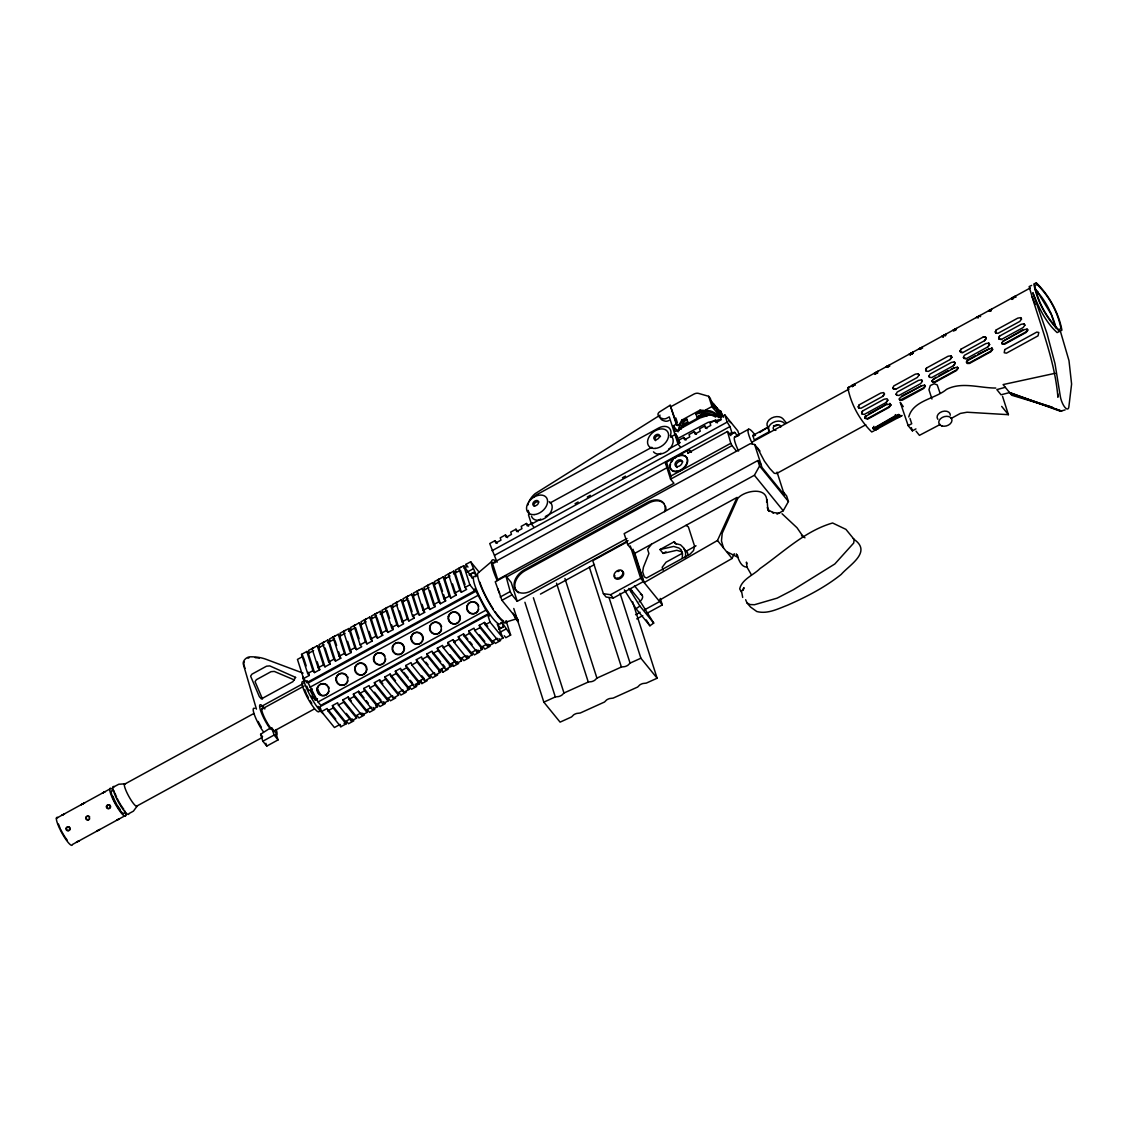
<?xml version="1.0" encoding="UTF-8"?>
<svg xmlns="http://www.w3.org/2000/svg" width="1128" height="1128" viewBox="0 0 1128 1128"><rect width="100%" height="100%" fill="white"/><g stroke="black" fill="none" stroke-linecap="round" stroke-linejoin="round"><path stroke-width="1.5" d="M685.387 558.092L685.641 552.96L684.217 548.49L680.551 544.852L674.826 543.343L674.304 541.708L659.993 549.548L663.123 553.397L676.786 550.295L681.932 551.832M306.858 682.567L306.957 680.706L318.068 701.954L320.831 705.352L488.65 613.561L485.9 610.163L474.789 588.929L474.691 590.79L306.858 682.567L303.587 678.548L297.454 659.415L303.122 656.313L301.543 654.367L306.788 651.505L308.367 653.45L314.515 672.584L319.76 669.708L317.194 661.741M682.214 558.233L682.51 554.088L681.129 549.759L678.802 547.982L673.656 546.431L659.993 549.548M723.499 547.912L721.455 540.918L722.216 533.248L737.825 498.322C744.706 490.229 768.605 486.196 766.617 502.312M736.556 451.186L732.016 445.602L670.596 479.174L665.323 462.72L666.465 462.057L670.948 476.03L670.596 479.174L673.938 483.277L497.744 579.637L492.457 563.168L667.099 467.655M679.239 443.36L679.535 442.359M908.759 416.965C913.186 400.228 935.027 399.129 946.561 389.357C961.775 381.476 979.569 388.088 995.784 388.046M743.155 590.339L744.029 587.632L741.561 591.382L742.689 597.417M644.187 582.598L717.478 540.495L737.077 497.406L634.796 553.34L644.187 582.598L658.794 600.575L732.072 558.473L734.257 553.679M858.281 406.912L859.24 404.825L880.728 393.08L883.689 392.6L884.465 394.024L882.745 396.365L861.073 408.209L858.873 407.998L858.281 406.912L859.24 404.825M861.637 413.074L862.596 410.987L884.084 399.227L887.045 398.748L887.821 400.172L886.1 402.527L864.429 414.357L862.229 414.159L861.637 413.074L862.596 410.987M892.826 388.032L893.771 385.945L915.259 374.186L918.22 373.706L918.996 375.13L917.275 377.485L895.618 389.315L893.418 389.118L892.826 388.032L895.618 389.315M896.168 394.18L897.127 392.093L918.615 380.347L921.576 379.868L922.351 381.292L920.631 383.633L898.96 395.477L896.76 395.265L896.168 394.18L896.76 395.265M925.623 370.083L926.567 368.01L948.056 356.251L951.031 355.771L951.806 357.195L950.086 359.55L928.414 371.38L926.215 371.168L925.623 370.083L926.567 368.01M928.978 376.244L929.923 374.158L951.412 362.412L954.373 361.933L955.148 363.357L953.428 365.698L931.756 377.542L929.571 377.33L928.978 376.244L929.571 377.33M960.055 351.259L961.014 349.172L982.685 337.328L985.463 336.934L986.239 338.358L984.518 340.712L962.847 352.542L960.647 352.345L960.055 351.259L961.014 349.172M963.411 357.407L964.37 355.32L985.858 343.575L988.819 343.095L989.594 344.519L987.874 346.874L966.202 358.704L964.003 358.493L963.411 357.407L966.202 358.704M995.319 331.97L996.264 329.898L1017.752 318.138L1020.713 317.659L1021.489 319.083L1019.768 321.438L998.097 333.268L995.897 333.056L995.319 331.97L996.264 329.898M998.661 338.132L999.62 336.045L1021.108 324.3L1024.069 323.821L1024.844 325.245L1023.124 327.585L1001.452 339.429L999.253 339.218L998.661 338.132L999.62 336.045M864.795 418.22L865.613 415.767L864.795 418.22L867.629 419.137L889.118 407.377L890.81 405.22L889.893 403.457L890.81 405.22M899.326 399.34L900.257 397.479L921.745 385.72L924.537 385.17L925.355 386.34L923.663 388.497L902.174 400.243L899.947 400.228L899.213 398.748M932.123 381.405L933.053 379.53L954.542 367.784L957.348 367.234L958.151 368.405L956.459 370.548L934.971 382.307L932.743 382.293L932.024 380.799L932.743 382.293M992.584 349.567L991.681 347.805L992.584 349.567L990.892 351.724L969.403 363.47L967.189 363.456L966.456 361.975L967.387 360.1L975.057 355.912M966.569 362.567L967.486 360.706L988.974 348.947L991.78 348.397M1001.819 343.293L1002.736 341.417L1024.224 329.672L1027.03 329.122L1027.848 330.292L1026.142 332.436L1004.667 344.195L1002.439 344.181L1001.706 342.686L1002.439 344.181M627.676 544.57L754.392 475.269L759.581 465.991L757.833 460.534L624.165 533.629L627.676 544.57L634.796 553.34M777.051 514.156L783.241 510.772L788.43 501.509L786.681 496.038L783.466 492.09M718.945 417.698A21.094 14.805 -17.8 0 0 710.259 410.846L700.037 410.141L681.791 420.109L679.549 424.072L679 430.713M682.764 427.427L683.639 425.876L701.884 415.894L707.2 415.724M543.837 702.138L560.08 722.131L571.558 716.943L573.644 714.856A8.375 5.682 -9.9 0 1 576.789 713.432L580.229 713.023L604.509 702.025L606.596 699.952A8.375 5.682 -9.9 0 1 609.74 698.528L613.167 698.105L637.658 687.037L639.745 684.95A8.375 5.682 -9.9 0 1 642.889 683.526L646.316 683.103L657.13 678.224L640.887 658.216L630.073 663.109L627.986 665.182A8.375 5.682 -9.9 0 1 624.841 666.606L621.401 667.029L596.923 678.111L594.837 680.184A8.375 5.682 -9.9 0 1 591.692 681.608L588.266 682.031L563.986 693.015L561.899 695.102A8.375 5.682 -9.9 0 1 558.755 696.526L555.314 696.935L543.837 702.138L513.776 608.486M951.806 357.195L950.086 359.55M955.148 363.357L953.428 365.698M986.239 338.358L984.518 340.712M989.594 344.519L987.874 346.874M262.288 737.444L137.404 805.745L133.414 811.145L128.973 813.57A15.862 2.975 61.3 0 1 118.257 801.726A15.862 2.975 61.3 0 1 114.337 786.667M651.448 544.232L647.585 549.322L648.924 553.51L643.411 567.285L642.678 571.826L644.271 576.817L646.513 578.029L689.927 554.285L693.509 550.563L694.608 546.234L688.39 526.889L685.937 525.366M864.683 417.628L867.531 418.53L889.019 406.785L890.711 404.628M899.947 400.228L923.55 387.891L925.242 385.734L924.537 385.17M932.644 381.701L934.858 381.701L956.347 369.956L958.039 367.798L957.348 367.234M966.456 361.975L969.304 362.878L990.793 351.118L992.485 348.961M1002.327 343.589L1004.554 343.589L1026.043 331.843L1027.735 329.686L1027.03 329.122M872.734 427.681L875.356 427.766L898.762 414.385L899.143 415.301L897.211 416.937L875.723 428.682L873.114 428.598L873.862 426.342M873.114 428.598L895.731 415.513L899.143 415.301M685.81 423.945L687.727 421.942L686.797 419.066L683.935 422.069A19.077 13.395 -17.8 0 0 681.101 429.317M491.582 561.561L477.581 573.433A28.976 5.443 61.3 0 0 491.061 606.244A28.976 5.443 61.3 0 0 506.881 621.387M630.214 588.633L639.097 599.574L653.704 623.065L649.911 625.772L636.079 608.753L639.872 606.032L628.916 588.421M759.666 432.461L767.971 427.202A8.784 6.162 -17.8 0 1 771.51 418.107A8.784 6.162 -17.8 0 1 783.1 418.925L786.371 422.944M679.507 424.283L677.308 425.482L670.173 405.248L659.626 411.875A2.862 1.96 -39.1 0 0 657.948 414.23L658.287 415.301A8.925 6.133 -39.1 0 0 661.248 418.178L662.982 418.728A5.457 3.751 -39.1 0 0 667.057 418.093L669.285 416.881L677.999 443.981L680.156 446.646M660.063 415.16L535.053 493.711A16.948 11.632 -39.1 0 0 528.877 501.96M887.722 367.249L887.228 366.346L888.61 365.571L889.104 366.473M921.407 347.635L918.841 348.975L922.07 347.325L922.549 348.228M953.879 331.237L953.287 330.137L954.655 329.362L955.247 330.462M955.853 328.798L954.683 329.475M991.103 309.523L988.537 310.863L991.752 309.213M877.979 427.625L878.43 428.443L876.371 429.542L875.934 428.725L877.33 427.935L877.767 428.753L875.187 430.106L874.651 429.119M913.342 353.247L912.848 352.345L909.563 354.079L910.155 355.179M976.792 317.306L980.091 315.572L980.585 316.489M1015.835 297.2L1015.341 296.297L1012.042 298.032L1012.648 299.117M898.72 417.261L902.062 415.513L898.071 417.571L897.535 416.599M671.216 406.517L693.79 394.18A6.5 4.456 -39.1 0 1 698.528 393.39L708.694 396.323L710.287 398.283L713.559 408.491M719.932 417.346A16.976 11.914 -17.8 0 0 708.398 415.259L700.037 417.98L675.122 431.601L673.275 425.848L676.264 424.213L670.173 405.248M679.112 429.571A21.122 14.833 -17.8 0 1 682.257 421.562L686.797 419.066M699.853 416.26L696.878 416.937L695.948 414.061L700.502 411.579A21.108 14.819 -17.8 0 1 718.014 416.909M705.606 410.014L711.965 406.531L708.694 396.323M680.931 428.386A21.122 14.833 -17.8 0 1 683.173 424.438L687.727 421.942M696.878 416.937L701.419 414.455L701.884 415.894M550.055 502.961L651.857 447.28M670.37 437.171L675.531 434.336L677.59 436.874M680.085 442.712L676.997 438.919L708.102 422.365L719.678 419.616M497.138 543.343L494.981 540.693L489.735 543.555L497.096 562.322M507.628 537.605L505.471 534.954L500.226 537.83L500.973 540.157L495.728 543.019L494.981 540.693M518.119 531.88L515.961 529.215L510.716 532.092L511.463 534.418L506.218 537.28L505.471 534.954M528.609 526.141L526.452 523.477L521.206 526.353L521.954 528.679L516.709 531.542L515.961 529.215M685.951 440.089L683.794 437.438L678.548 440.301L679.296 442.627M696.441 434.351L694.284 431.7L689.039 434.562L689.786 436.889L684.541 439.765L683.794 437.438M706.932 428.612L704.774 425.961L699.529 428.823L700.276 431.164L695.031 434.026L694.284 431.7M717.408 422.873L715.265 420.222L710.02 423.099L710.767 425.425L705.522 428.287L704.774 425.961M739.207 435.182L737.825 430.882L724.881 414.963L720.51 417.36L721.257 419.686L716.012 422.549L715.265 420.222M532.444 522.941L527.199 525.817L526.452 523.477M533.629 526.79L531.457 524.125L540.707 519.063M545.332 516.525L661.022 453.259M668.735 449.043L677.999 443.981M575.054 503.68L578.114 502.002M587.279 496.997L590.339 495.319M622.444 477.764L625.49 476.101M313.767 647.585L308.522 650.461L309.269 652.788M324.258 641.86L319.012 644.722L319.76 647.049M334.748 636.121L329.503 638.984L330.25 641.31M345.238 630.383L339.993 633.245L340.741 635.572M355.729 624.644L350.484 627.506L351.231 629.847M366.219 618.905L360.974 621.782L361.721 624.108M376.71 613.167L371.464 616.043L372.212 618.37M387.2 607.428L381.955 610.304L382.702 612.631M397.69 601.703L392.445 604.566L393.193 606.892M408.181 595.965L402.936 598.827L403.683 601.154M418.671 590.226L413.426 593.088L414.173 595.429M429.162 584.487L423.916 587.364L424.664 589.69M439.652 578.749L434.407 581.625L435.154 583.951M450.128 573.01L444.897 575.886L445.645 578.213M460.619 567.285L455.374 570.148L456.121 572.474M463.989 568.174L466.611 566.735L465.864 564.409L470.686 561.772L479.315 572.389M325.118 648.022L330.25 663.983L325.005 666.845L318.857 647.712L317.278 645.766L312.033 648.642L318.181 667.776L319.76 669.708M338.682 651.857L340.741 658.244L335.495 661.107L329.348 641.973L327.769 640.027L322.523 642.904L328.671 662.037L330.25 663.983M340.741 658.244L339.161 656.299L333.014 637.165L338.259 634.303L339.838 636.234L345.986 655.368L351.217 652.506L347.635 641.338M369.124 631.454L372.198 641.028L366.952 643.905L360.819 624.757L359.24 622.825L353.995 625.688L360.142 644.835L361.707 646.767L356.462 649.629L350.329 630.496L348.749 628.564L343.504 631.426L349.652 650.56L351.217 652.506M372.198 641.028L370.633 639.097L364.485 619.949L369.73 617.086L371.309 619.018L377.443 638.166L382.688 635.29L377.062 617.749M382.688 635.29L381.123 633.358L374.975 614.224L380.221 611.348L381.786 613.294L387.933 632.427L393.178 629.551L391.642 624.771M413.13 614.901L414.159 618.088L408.914 620.95L402.766 601.816L401.201 599.87L395.956 602.747L402.104 621.88L403.669 623.826L398.424 626.689L392.276 607.555L390.711 605.609L385.466 608.486L391.613 627.619L393.178 629.551M414.159 618.088L412.58 616.142L406.447 597.008L411.692 594.146L413.257 596.077L419.404 615.211L424.65 612.349L422.084 604.368M430.022 590.663L435.14 606.61L429.895 609.472L423.747 590.339L422.182 588.407L416.937 591.269L423.07 610.403L424.65 612.349M443.586 594.498L445.63 600.871L440.385 603.748L434.238 584.6L432.673 582.668L427.427 585.531L433.561 604.678L435.14 606.61M445.63 600.871L444.051 598.94L437.918 579.792L443.149 576.93L444.728 578.875L450.876 598.009L456.121 595.133L452.539 583.98M470.686 561.772L476.538 575.816L473.774 572.418L470.926 573.771L472.364 578.241L463.707 565.692L458.884 568.329L465.032 587.462L466.611 589.408L461.366 592.27L455.219 573.137L453.639 571.191L448.394 574.067L454.542 593.201L456.121 595.133M492.034 550.718L727.179 422.112L724.881 414.963M308.367 653.45L313.612 650.574M318.857 647.712L324.103 644.835M327.628 642.749L334.593 639.097L333.014 637.165M339.838 636.234L345.083 633.372M348.608 631.271L355.574 627.633L359.155 638.786M360.819 624.757L366.064 621.895L364.485 619.949M371.309 619.018L376.555 616.156L374.975 614.224M380.08 614.069L385.72 611.136M392.276 607.555L397.521 604.678L395.956 602.747M402.766 601.816L408.012 598.94L406.447 597.008M413.257 596.077L418.502 593.215M423.747 590.339L428.992 587.476M434.238 584.6L439.483 581.738L437.918 579.792M444.728 578.875L449.973 575.999M453.512 573.912L460.464 570.26L465.074 584.614M494.797 555.173L729.957 426.567L727.179 422.112M466.823 572.305L472.984 568.935M691.436 452.37L689.222 449.649L687.192 450.721L687.939 453.075L727.49 431.488L730.817 435.591L730.056 433.222L734.695 432.376L737.909 436.353M469.163 574.956L473.774 572.418M731.607 434.069L734.695 432.376M734.85 436.762L748.569 429.26M303.587 678.548L309.269 675.446L307.69 673.515L312.935 670.638L306.788 651.505M318.181 667.776L323.426 664.9L317.278 645.766M328.671 662.037L333.916 659.175L327.769 640.027M339.161 656.299L344.407 653.436L338.259 634.303M349.652 650.56L354.897 647.698L348.749 628.564M360.142 644.835L365.387 641.959L359.24 622.825M370.633 639.097L375.878 636.22L369.73 617.086M381.123 633.358L386.368 630.481L380.221 611.348M391.613 627.619L396.859 624.757L390.711 605.609M402.104 621.88L407.349 619.018L401.201 599.87M412.58 616.142L417.825 613.279L411.692 594.146M423.07 610.403L428.316 607.541L422.182 588.407M433.561 604.678L438.806 601.802L432.673 582.668M444.051 598.94L449.296 596.063L443.149 576.93M454.542 593.201L459.787 590.325L453.639 571.191M465.032 587.462L469.854 584.826L463.707 565.692M670.948 476.03L730.775 443.304L727.49 431.488M752.827 435.478L767.971 427.202L769.395 431.671L754.265 439.948L752.827 435.478L754.139 435.958M56.4 818.251L109.74 789.078M112.941 787.33L118.778 784.242L125.462 783.791A12.93 2.425 61.3 0 0 128.662 796.072A12.93 2.425 61.3 0 0 137.404 805.745M260.963 706.678L303.136 683.61M308.607 682.736L476.439 590.959M874.059 430.868L871.732 431.968C859.733 420.208 850.991 404.275 847.819 387.764L1030.357 287.936M124.32 784.327L253.828 713.502M261.795 709.145L304.095 686.021M517.879 619.949L501.932 600.308L495.248 581.752L505.908 575.914L511.181 582.415L517.244 601.309L628.084 540.693M752.277 441.993L849.116 389.033M506.669 576.901L750.261 443.685L754.632 444.517L759.976 451.087M310.045 687.206L477.877 595.429M1034.884 289.346C1045.162 299.188 1052.086 313.711 1055.977 327.571M314.571 697.062L316.122 699.896L315.22 700.037L309.988 690.167L312.273 688.912M500.155 597.05L510.209 591.565L505.908 575.914M315.22 700.037L317.504 698.782M501.932 600.308L511.971 594.823L517.244 601.309M269.86 728.293L270.114 729.083L271.876 728.11L275.81 732.96L278.052 739.897L266.772 746.073L262.824 741.223L260.596 734.286L269.86 728.293L267.646 725.092A17.174 3.229 61.3 0 1 261.16 704.915L264.601 708.201M318.068 701.954L485.9 610.163M314.148 709.075L274.879 730.563A12.93 2.425 61.3 0 1 273.737 731.099M626.971 538.493L531.274 590.832A15.566 10.688 -39.1 0 1 514.481 587.617A15.566 10.688 -39.1 0 1 524.506 569.725L647.98 502.2A15.566 10.688 -39.1 0 1 664.674 511.675M488.65 613.561L489.439 616.001L487.761 614.986L319.943 706.762L321.48 711.599L334.424 727.518L340.092 724.416L340.839 726.742L346.084 723.88L345.337 721.553L332.407 705.62L337.653 702.758L338.4 705.085L351.33 721.004L356.575 718.141L355.828 715.815L342.898 699.882L348.143 697.019L351.372 700.996M125.786 815.318L72.432 844.491A15.862 2.975 61.3 0 1 61.716 832.647A15.862 2.975 61.3 0 1 57.796 817.588M262.824 741.223L274.104 735.061L271.876 728.11M627.224 541.849L592.792 560.686L603.395 593.709L606.088 597.036L613.294 598.037L643.369 581.583L632.977 549.209M321.48 711.599L327.162 708.497L327.91 710.823L340.839 726.742M348.143 697.019L348.89 699.346L361.82 715.279L367.065 712.402L354.136 696.484L353.388 694.143L358.633 691.281L364.02 697.922M358.633 691.281L359.381 693.607L372.31 709.54L377.556 706.664L364.626 690.745L363.879 688.418L369.11 685.542L369.871 687.869L382.801 703.801L388.046 700.925L387.299 698.599L374.355 682.68L379.6 679.803L382.843 683.794M379.6 679.803L380.347 682.144L393.291 698.063L398.536 695.2L385.593 679.267L384.845 676.941L390.091 674.079L395.491 680.706M390.091 674.079L390.838 676.405L403.782 692.324L409.027 689.462L396.083 673.529L395.336 671.202L400.581 668.34L401.328 670.666L414.272 686.585L419.517 683.723L418.77 681.397L405.826 665.464L411.071 662.601L411.819 664.928L424.762 680.861L430.008 677.984L429.26 675.658L416.317 659.725L421.562 656.863L422.309 659.189L435.253 675.122L440.498 672.246L439.751 669.919L426.807 654L432.052 651.124L432.799 653.45L445.743 669.383L450.988 666.507L450.241 664.18L437.297 648.262L442.543 645.385L443.29 647.712L456.234 663.645L461.479 660.782L460.732 658.442L447.788 642.523L453.033 639.646L455.19 642.311M453.033 639.646L453.78 641.987L466.724 657.906L471.969 655.044L459.025 639.111L458.278 636.784L463.523 633.922L467.838 639.223M463.523 633.922L464.271 636.248L477.2 652.167L482.446 649.305L469.516 633.372L468.769 631.045L474.014 628.183L474.761 630.51L487.691 646.429L492.936 643.566L492.189 641.24L479.259 625.307L484.504 622.444L487.733 626.421M1055.723 327.712L1050.873 313.189M868.673 414.089L887.101 404.007L865.712 416.359M901.681 396.041L921.745 385.72M936.014 377.26L933.053 379.53M939.088 375.582L948.295 370.548M951.355 368.87L954.542 367.784M978.131 354.22L988.974 348.947M1022.588 329.912L1002.736 341.417M540.481 594.089L594.484 564.55M327.91 710.823L333.155 707.947L332.407 705.62M338.4 705.085L343.645 702.208L342.898 699.882M348.89 699.346L354.136 696.484M359.381 693.607L364.626 690.745M369.871 687.869L375.102 685.006L374.355 682.68M380.347 682.144L385.593 679.267M390.838 676.405L396.083 673.529M401.328 670.666L406.574 667.79L405.826 665.464M411.819 664.928L417.064 662.065L416.317 659.725M422.309 659.189L427.554 656.327L426.807 654M432.799 653.45L438.045 650.588L437.297 648.262M443.29 647.712L448.535 644.849L447.788 642.523M453.78 641.987L459.025 639.111M464.271 636.248L469.516 633.372M474.761 630.51L480.006 627.647L479.259 625.307M504.258 635.755L505.837 637.701L510.646 635.064L501.96 622.374L503.384 626.844L500.536 628.197L497.251 624.136L503.003 638.067L498.181 640.704L485.251 624.771L490.06 622.134L487.761 614.986M865.782 424.777L776.67 473.506L774.301 473.309L769.747 468.458L764.403 461.126L757.438 447.957M498.773 629.368L503.384 626.844M499.662 632.484L505.809 629.114M880.39 426.257L883.464 424.579M888.723 421.759L891.797 420.081M876.583 429.317L899.918 416.697L899.467 415.879M345.337 721.553L350.582 718.677L346.268 713.375M355.828 715.815L359.762 713.657M367.065 712.402L366.318 710.076L371.563 707.214M377.556 706.664L376.808 704.337L382.054 701.475M387.299 698.599L392.544 695.736L393.291 698.063M398.536 695.2L397.789 692.86L403.034 689.998L403.782 692.324M409.027 689.462L408.28 687.135L413.525 684.259M418.77 681.397L424.015 678.52L421.858 675.869M429.26 675.658L434.506 672.796L435.253 675.122M439.751 669.919L444.996 667.057L442.839 664.392M450.241 664.18L455.486 661.318L450.086 654.677M460.732 658.442L465.977 655.579L466.724 657.906M471.969 655.044L471.208 652.717L476.453 649.841L477.2 652.167M482.446 649.305L481.698 646.978L486.944 644.102L487.691 646.429M492.189 641.24L497.434 638.363M344.082 723.358L346.916 721.807L348.496 723.739L353.741 720.877L352.162 718.931M375.765 706.029L378.388 704.591L379.967 706.537L385.212 703.66L383.633 701.729M407.236 688.827L409.859 687.389L411.438 689.321L416.683 686.458M415.104 684.513L420.349 681.65L421.928 683.582L427.159 680.72M438.707 671.611L441.33 670.173L442.895 672.119L448.14 669.242M449.198 665.872L451.82 664.434L453.385 666.38L458.631 663.504L457.066 661.572M480.669 648.67L483.277 647.232L484.857 649.164L490.102 646.302L488.523 644.356M395.702 697.936L390.457 700.798L388.878 698.866M406.193 692.197L400.948 695.059L399.368 693.128M437.65 674.981L432.405 677.857L430.84 675.912M663.123 553.397L665.985 551.832M915.936 428.894L912.397 430.84L908.181 425.651L911.72 423.719L910.014 418.516M682.539 553.185L666.056 562.195L662.178 567.299L663.081 570.091M685.542 551.536L696.032 545.797M603.395 593.709L610.586 594.71L640.662 578.269L630.27 545.896M940.244 424.424L919.433 435.352L916.063 431.192M951.059 418.502L960.337 413.426L967.063 412.228L1008.418 414.681L1002.538 396.351M635.558 614.746L640.055 612.278M644.567 609.811L659.612 601.591L662.319 604.918L647.275 613.139M636.742 618.891L642.763 615.606M1015.341 296.297L1011.393 298.342L1011.985 299.428M941.697 336.454L944.46 334.974L945.052 336.073M976.143 317.617L980.091 315.572M908.9 354.389L912.848 352.345M942.952 337.23L942.359 336.144L945.645 334.41L942.895 335.89L943.389 336.793M63.365 814.458C68.089 811.963 58.444 817.137 63.154 814.627M103.55 792.533C98.94 794.986 108.457 789.882 103.762 792.378M98.263 830.335C93.596 832.816 103.184 827.684 98.488 830.18M117.961 819.562C113.293 822.044 122.91 816.884 118.186 819.393M77.578 841.657C72.897 844.139 82.513 838.978 77.79 841.488M956.502 328.488L953.287 330.137M888.074 365.824L886.044 366.91L887.412 366.135L888.018 367.234M854.573 385.367L854.079 384.465L851.513 385.79L853.529 384.719M853.402 386.03L852.697 385.226L854.728 384.154L855.221 385.057M875.187 430.106L877.231 429.007L876.696 428.034M687.939 453.075L689.969 452.004L689.222 449.649L665.323 462.72L667.536 465.441M1031.655 285.398L1029.173 286.568C1039.297 323.214 1054.708 358.803 1057.909 397.225L1057.74 393.757M989.933 310.186L990.215 311.201M887.228 366.346L889.259 365.26L889.752 366.163M847.819 387.764L850.131 386.678M1020.713 317.659L1021.489 319.083M982.685 337.328L985.463 336.934M995.897 333.056L995.488 331.886M960.647 352.345L962.847 352.542M918.22 373.706L918.996 375.13M1024.069 323.821L1024.844 325.245M926.215 371.168L925.806 369.998M988.819 343.095L989.411 344.604M999.253 339.218L1001.452 339.429M884.465 394.024L882.745 396.365M954.373 361.933L954.965 363.442M858.873 407.998L858.464 406.827M921.576 379.868L922.351 381.292M887.821 400.172L886.1 402.527M862.229 414.159L861.82 412.989M1059.601 331.406L1057.119 332.577C1045.388 322.03 1038.648 307.112 1032.853 292.702L1047.038 333.634L1055.004 363.639L1060.32 396.421A9.574 3.144 70.1 0 0 1064.832 407.25A9.574 3.144 70.1 0 0 1068.85 406.926L1071.6 384.056L1068.991 360.664L1060.221 330.659M900.863 416.077L900.059 415.231M1065.114 409.915L1060.264 411.212L1009.574 392.572L1001.058 394.786L996.842 389.597L1005.302 387.313M504.329 622.586L517.075 618.666M309.988 690.167L310.722 689.969M695.948 414.061L700.432 413.045A19.077 13.395 -17.8 0 1 713.432 415.386M1055.117 373.297L1003.088 384.577L1011.731 395.237L1052.072 407.349M887.2 404.614L890.006 404.064M492.457 563.168L495.009 562.703M779.547 513.268L772.468 512.479L773.582 512.831L767.759 509.659L768.887 511.026M751.333 574.688L746.962 567.116C740.363 566.989 738.699 558.487 736.26 553.975L737.853 556.076M517.273 619.582L515.017 616.551L514.904 614.647M717.154 409.929L720.538 410.916L723.541 417.247M1052.198 407.18L1010.646 393.898L1061.702 411.1L1009.574 392.572M303.079 673.148L266.405 659.415A60.165 41.327 -39.1 0 0 250.261 656.834A5.781 3.962 -39.1 0 0 244.959 659.344A5.781 3.962 -39.1 0 0 243.352 664.321L256.437 709.145M294.422 679.972L274.259 671.414L271.016 671.682L256.394 679.69L255.069 681.636L262.471 698.993M727.419 552.029L737.754 557.246M745.65 599.729L747.018 602.93L750.064 604.552L754.435 604.735L777.15 598.136L793.294 589.775L834.819 563.986L853.699 543.047L854.164 539.466L845.929 529.37L832.605 522.997C804.969 530.935 783.269 552.269 760.117 568.484C753.659 575.083 741.998 579.087 739.686 588.858L741.308 591.96M782.028 513.734L797.031 527.763L803.503 537.168M728.688 420.899L731.423 422.972M804.955 537.816L801.486 535.18L803.221 537.111M1035.151 289.205L1037.774 291.715M683.681 548.701L687.347 552.339L688.291 555.328M747.018 602.93L750.472 606.991L756.817 611.531C767.449 614.309 777.742 608.965 787.443 605.228C806.407 596.952 824.991 587.35 841.22 574.392C849.581 564.804 872.17 552.015 854.164 539.466A21.827 14.988 -39.1 0 0 853.261 538.62M1001.678 406.39L1008.418 414.681M755.45 435.38L753.673 433.194A19.613 3.68 61.3 0 0 752.291 443.558M711.119 400.905L721.384 413.525M715.928 407.828L715.392 406.15M718.621 412.157L717.535 408.787M757.833 460.534L761.048 464.496M714.926 408.322L713.46 403.782M711.965 406.531L720.736 417.332M759.581 465.991L788.43 501.509M754.392 475.269L783.241 510.772M676.264 424.213L677.308 425.482M673.275 425.848L678.139 431.841M674.995 434.632L676.899 436.987L675.869 433.758M717.478 540.495L732.072 558.473M674.304 541.708L676.391 544.274M640.662 578.269L643.369 581.583M634.472 585.799L642.058 595.133M639.872 606.032L653.704 623.065M610.586 594.71L613.294 598.037M465.864 564.409L468.021 567.06M469.854 584.826L474.691 590.79M490.06 622.134L503.003 638.067M459.787 590.325L461.366 592.27M499.013 638.631L500.592 640.563L495.347 643.439L493.768 641.494M480.006 627.647L492.936 643.566M449.296 596.063L450.876 598.009M479.4 634.81L484.786 641.451M468.769 631.045L481.698 646.978M438.806 601.802L440.385 603.748M478.046 650.095L479.611 652.04L474.366 654.903L472.801 652.971M469.995 641.874L472.153 644.539M458.278 636.784L471.208 652.717M428.316 607.541L429.895 609.472M467.556 655.833L469.121 657.779L463.876 660.641L462.311 658.71M448.535 644.849L461.479 660.782M417.825 613.279L419.404 615.211M438.045 650.588L450.988 666.507M407.349 619.018L408.914 620.95M433.138 652.449L440.681 661.741M427.554 656.327L440.498 672.246M396.859 624.757L398.424 626.689M425.876 662.178L428.034 664.829M417.064 662.065L430.008 677.984M386.368 630.481L387.933 632.427M406.574 667.79L419.517 683.723M375.878 636.22L377.443 638.166M403.824 672.316L408.139 677.632M410.282 680.283L412.439 682.933M395.336 671.202L408.28 687.135M365.387 641.959L366.952 643.905M384.845 676.941L397.789 692.86M354.897 647.698L356.462 649.629M375.102 685.006L388.046 700.925M344.407 653.436L345.986 655.368M374.51 692.183L380.982 700.15M363.879 688.418L376.808 704.337M333.916 659.175L335.495 661.107M373.142 707.467L374.722 709.399L369.476 712.276L367.897 710.33M366.177 700.573L368.334 703.223M353.388 694.143L366.318 710.076M323.426 664.9L325.005 666.845M362.652 713.206L364.231 715.138L358.986 718L357.407 716.068M343.645 702.208L356.575 718.141M312.935 670.638L314.515 672.584M333.155 707.947L346.084 723.88M328.234 709.822L335.777 719.114M262.866 706.551L264.854 708.976M274.104 735.061L278.052 739.897M260.596 734.286L262.57 736.697M1037.52 291.856L1050.605 313.33M903.246 406.644L900.229 402.301L908.181 425.651M263.43 731.804L261.217 728.603A17.174 3.229 61.3 0 1 254.745 708.44M746.891 563.788L746.426 562.111L746.962 567.116M646.302 619.949L649.911 625.772M624.348 589.803L636.079 608.753M768.718 510.744L769.141 511.463L767.378 507.572L767.773 508.77L767.096 499.634M1015.059 296.424L1015.552 297.341M1013.24 297.468L1013.734 298.37M1012.591 297.778L1013.085 298.68M990.553 309.777L991.159 310.877M989.905 310.087L990.497 311.187M998.844 338.047L999.436 339.133M979.809 315.713L980.302 316.615M977.99 316.742L978.484 317.645M977.341 317.053L977.835 317.955M985.28 337.018L986.055 338.442M955.303 329.052L955.909 330.151M960.238 351.175L960.83 352.26M945.377 334.537L945.87 335.453M950.848 355.856L951.623 357.28M920.815 349.299L920.222 348.199L920.533 349.313M912.58 352.472L913.074 353.388M912.256 354.009L911.382 353.036L911.974 354.136M910.099 353.825L910.592 354.728M877.725 372.903L876.851 371.93L877.443 373.03M875.568 372.705L876.047 373.608M875.624 374.059L875.018 372.959L878.317 371.239L874.369 373.269L874.961 374.369M852.881 385.029L853.473 386.114M876.047 428.344L876.583 429.444M851.71 385.691L852.317 386.791M874.863 429.021L875.399 430.008M730.775 443.304L732.016 445.602M510.209 591.565L511.971 594.823M311.483 691.394L313.034 694.228M1031.993 296.565L1035.194 304.363M896.845 416.02L897.211 416.937M895.35 414.596L895.731 415.513M875.356 427.766L875.723 428.682M873.213 428.146L873.594 429.049M939.948 392.826L937.199 384.874L934.097 383.774L930.304 385.55L928.964 389.738L931.954 399.03M911.368 427.625L912.397 430.84M777.051 472.11L784.411 495.051L762.006 467.457L754.632 444.517M729.957 426.567L732.255 433.716M720.538 410.916L722.357 416.57M719.044 410.648L720.496 415.189L718.818 410.366M718.395 409.859L718.945 411.537L718.169 409.577M717.112 408.28L717.662 409.957L716.9 408.012M716.365 407.349L718.324 413.468L716.139 407.081M714.969 405.643L716.054 408.999L714.743 405.361M714.334 404.853L714.87 406.531L714.109 404.571M700.037 410.141L700.502 411.579M681.791 420.109L682.257 421.548M683.173 424.438L683.639 425.876M675.855 417.966L677.378 422.704M675.531 434.336L676.997 438.919M659.852 416.584L660.204 417.656A8.925 6.133 -39.1 0 0 663.165 420.532L664.9 421.082A5.457 3.751 -39.1 0 0 668.974 420.462M660.232 598.432L662.319 604.918M632.554 601.675L657.13 678.224M620.048 593.314L640.887 658.216M609.092 597.769L630.073 663.109M589.324 567.102L621.401 667.029M564.931 578.438L596.923 678.111M556.527 583.176L588.266 682.031M528.2 510.378L529.497 514.424M528.454 514.777L531.457 524.125M533.389 597.755L563.986 693.015M524.915 602.267L555.314 696.935M506.049 620.71L510.646 635.064M484.504 622.444L485.251 624.771M439.99 583.331L442.557 591.312M455.486 661.318L456.234 663.645M452.37 663.193L453.385 666.38M441.88 668.932L442.895 672.119M408.533 600.547L412.115 611.7M424.015 678.52L424.762 680.861M399.58 611.066L403.161 622.219M420.899 680.395L421.928 683.582M387.031 610.417L389.597 618.398M361.073 712.938L361.82 715.279M335.101 640.69L336.637 645.484M350.582 718.677L351.33 721.004M303.629 657.906L306.196 665.887M308.24 672.26L309.269 675.446M301.543 654.367L307.69 673.515M303.235 678.379L304.179 681.312M245.002 668.354L243.944 665.055A5.781 3.962 -39.1 0 1 244.381 661.727M265.87 743.296L266.772 746.073M329.023 691.323A6.035 5.922 64.7 0 1 320.704 694.947A12.93 2.425 61.3 0 1 317.504 688.996M320.704 694.947A6.035 5.922 64.7 0 1 318.505 685.993A6.035 5.922 64.7 0 1 327.585 685.471M328.502 686.74A6.035 5.922 64.7 0 1 329.08 688.207M503.539 620.936A27.072 5.09 61.3 0 1 495.234 611.926M493.162 608.866A27.072 5.09 61.3 0 1 479.823 582.133M500.818 622.614A27.072 5.09 61.3 0 1 482.516 602.38A27.072 5.09 61.3 0 1 475.819 576.676M323.44 713.671A21.813 4.103 61.3 0 1 310.609 696.455A21.813 4.103 61.3 0 1 303.291 676.645M347.96 680.974A6.035 5.922 64.7 0 1 339.641 684.597A6.035 5.922 64.7 0 1 337.427 675.63A6.035 5.922 64.7 0 1 346.522 675.122M347.438 676.391A6.035 5.922 64.7 0 1 348.002 677.857M497.222 580.582A32.782 6.162 61.3 0 1 496.292 561.462M441.57 629.776A6.035 5.922 64.7 0 1 432.362 632.85A6.035 5.922 64.7 0 1 432.532 623.009A6.035 5.922 64.7 0 1 441.626 626.66M320.535 708.976A17.174 3.229 61.3 0 1 318.068 706.354M312.893 698.726A17.174 3.229 61.3 0 1 311.398 696.089M308.663 690.618A17.174 3.229 61.3 0 1 306.872 686.247M319.323 710.936A17.174 3.229 61.3 0 1 307.704 698.105A17.174 3.229 61.3 0 1 303.46 681.791M255.168 657.652A60.165 41.327 -39.1 0 1 259.313 658.103M248.075 658.202A5.781 3.962 -39.1 0 1 249.006 657.836M385.705 658.907A6.035 5.922 64.7 0 1 377.626 664.293A6.035 5.922 64.7 0 1 375.271 654.705A6.035 5.922 64.7 0 1 384.958 655.876M261.386 727.306A12.93 2.425 61.3 0 1 258.185 721.426M276.219 729.548A17.174 3.229 61.3 0 1 275.514 734.779M478.723 609.444A6.035 5.922 64.7 0 1 468.74 611.827A6.035 5.922 64.7 0 1 471.574 601.859M473.111 601.703A6.035 5.922 64.7 0 1 478.78 606.342M311.822 703.308A12.93 2.425 61.3 0 1 310.101 700.671M308.438 697.767A12.93 2.425 61.3 0 1 306.901 694.792M306.238 693.367A12.93 2.425 61.3 0 1 304.701 689.434M273.018 730.591A12.93 2.425 61.3 0 1 264.163 716.957A12.93 2.425 61.3 0 1 262.937 708.61M120.033 809.255A10.42 1.96 61.3 0 1 117.34 805.378M116.663 804.25A10.42 1.96 61.3 0 1 112.997 796.326M123.77 809.227A12.93 2.425 61.3 0 1 117.227 798.525M116.565 797.087A12.93 2.425 61.3 0 1 115.028 793.153M124.306 812.907A12.93 2.425 61.3 0 1 115.564 803.235A12.93 2.425 61.3 0 1 112.363 790.954M125.039 811.145A15.862 2.975 61.3 0 1 121.218 812.95A15.862 2.975 61.3 0 1 110.502 793.252A15.862 2.975 61.3 0 1 114.309 791.447M67.229 840.149A12.93 2.425 61.3 0 1 60.686 829.433M60.038 828.008A12.93 2.425 61.3 0 1 58.487 824.075M69.696 827.374A1.889 1.861 64.7 0 1 68.963 830.462A1.889 1.861 64.7 0 1 66.496 828.445A1.889 1.861 64.7 0 1 69.316 827.064M89.662 818.886A1.889 1.861 64.7 0 1 86.56 818.999A1.889 1.861 64.7 0 1 87.603 816.052M88.576 816.08A1.889 1.861 64.7 0 1 89.69 816.996M110.558 806.139A1.889 1.861 64.7 0 1 109.36 808.367A1.889 1.861 64.7 0 1 107.047 807.324A1.889 1.861 64.7 0 1 107.851 804.913M109.261 804.772A1.889 1.861 64.7 0 1 110.093 805.279M549.223 501.678A11.844 8.136 -39.1 0 1 546.812 516.836A11.844 8.136 -39.1 0 1 531.457 516.116M533.896 505.922A3.243 2.228 -39.1 0 1 535.278 502.665A3.243 2.228 -39.1 0 1 538.761 501.974M670.229 435.507A11.844 8.136 -39.1 0 1 668.96 449.635A11.844 8.136 -39.1 0 1 653.479 451.834M670.61 434.929A11.28 7.741 -39.1 0 0 668.157 427.272A11.28 7.741 -39.1 0 0 658.498 428.076L536.152 494.995A11.703 8.037 -39.1 0 0 534.319 496.729M701.32 414.512A21.122 14.833 -17.8 0 1 715.716 417.106M655.622 440.653A3.243 2.228 -39.1 0 1 656.284 436.494A3.243 2.228 -39.1 0 1 660.486 436.691M527.974 504.921A16.948 11.632 -39.1 0 1 528.355 503.44M937.861 419.278A6.768 4.752 -17.8 0 1 942.204 411.565A6.768 4.752 -17.8 0 1 950.298 415.231M677.054 467.542A4.117 2.82 -39.1 0 1 677.491 462.635A4.117 2.82 -39.1 0 1 682.863 461.888M499.662 593.3A7.656 1.438 61.3 0 1 498.04 588.929M679.07 455.938A9.842 6.768 -39.1 0 1 687.657 461.507A9.842 6.768 -39.1 0 1 677.308 471.603A9.842 6.768 -39.1 0 1 670.525 464.271M671.428 462.142A9.842 6.768 -39.1 0 1 672.852 460.125M674.685 458.335A9.842 6.768 -39.1 0 1 676.8 456.911M518.683 592.792A15.566 10.688 -39.1 0 1 525.225 570.613L648.699 503.088A15.566 10.688 -39.1 0 1 664.166 503.821M665.492 506.303A15.566 10.688 -39.1 0 1 665.915 509.278M518.372 621.598A5.245 0.987 61.3 0 1 515.651 618.595A5.245 0.987 61.3 0 1 513.254 613.223M518.189 619.906A5.245 0.987 61.3 0 1 516.836 617.947M516.159 616.776A5.245 0.987 61.3 0 1 515.538 615.564M738.586 451.059A19.613 3.68 61.3 0 1 736.034 436.945M769.395 431.671A8.784 6.162 -17.8 0 1 772.948 422.577A8.784 6.162 -17.8 0 1 784.538 423.395M775.867 430.374A3.877 2.721 -17.8 0 1 773.272 427.526A3.877 2.721 -17.8 0 1 777.432 424.692A3.877 2.721 -17.8 0 1 780.759 427.047M778.123 424.706A3.877 2.721 -17.8 0 1 773.526 425.735M640.422 594.202A5.09 3.497 -39.1 0 1 642.579 597.445A5.09 3.497 -39.1 0 1 639.209 601.802M632.188 591.058A5.09 3.497 -39.1 0 1 631.088 591.805M621.472 570.881A5.09 3.497 -39.1 0 1 623.234 575.407A5.09 3.497 -39.1 0 1 617.538 579.228A5.09 3.497 -39.1 0 1 614.788 575.379M618.045 571.572A5.09 3.497 -39.1 0 1 619.216 571.064M295.592 677.392L292.885 681.664L261.372 698.909L259.355 696.639L250.599 676.137L251.925 674.177L266.546 666.183L269.789 665.915L295.592 677.392M1004.752 349.609L1004.216 352.74L1006.416 353.163L1038.028 335.862L1038.803 332.478L1036.773 332.097L1004.752 349.609M81.385 804.616L84.628 802.868L81.385 804.616M1036.322 282.846L1033.84 284.016C1037.238 301.684 1046.615 318.731 1059.46 331.308L1061.927 330.137C1058.529 312.47 1049.167 295.423 1036.322 282.846M1037.083 284.425L1034.771 285.525C1037.943 302.036 1046.699 317.969 1058.698 329.714L1061.011 328.629C1057.838 312.118 1049.082 296.185 1037.083 284.425M373.608 657.187A6.035 5.922 64.7 0 0 380.756 664.773A6.035 5.922 64.7 0 0 383.591 654.804A6.035 5.922 64.7 0 0 373.608 657.187M355.292 667.24A6.035 5.922 64.7 0 0 362.44 674.826A6.035 5.922 64.7 0 0 365.275 664.857A6.035 5.922 64.7 0 0 355.292 667.24M317.165 688.052A6.035 5.922 64.7 0 0 324.314 695.652A6.035 5.922 64.7 0 0 327.148 685.683A6.035 5.922 64.7 0 0 317.165 688.052M392.361 646.922A6.035 5.922 64.7 0 0 399.524 654.522A6.035 5.922 64.7 0 0 402.358 644.553A6.035 5.922 64.7 0 0 392.361 646.922M429.712 626.505A6.035 5.922 64.7 0 0 436.86 634.091A6.035 5.922 64.7 0 0 439.694 624.122A6.035 5.922 64.7 0 0 429.712 626.505M466.865 606.187A6.035 5.922 64.7 0 0 474.014 613.773A6.035 5.922 64.7 0 0 476.848 603.804A6.035 5.922 64.7 0 0 466.865 606.187M411.128 636.671A6.035 5.922 64.7 0 0 418.276 644.257A6.035 5.922 64.7 0 0 421.111 634.288A6.035 5.922 64.7 0 0 411.128 636.671M354.855 667.438A6.035 5.922 64.7 0 0 362.003 675.037A6.035 5.922 64.7 0 0 364.837 665.069A6.035 5.922 64.7 0 0 354.855 667.438M448.718 616.142A6.035 5.922 64.7 0 0 455.867 623.728A6.035 5.922 64.7 0 0 458.715 613.759A6.035 5.922 64.7 0 0 448.718 616.142M448.281 616.353A6.035 5.922 64.7 0 0 455.444 623.939A6.035 5.922 64.7 0 0 458.278 613.97A6.035 5.922 64.7 0 0 448.281 616.353M336.088 677.702A6.035 5.922 64.7 0 0 343.25 685.288A6.035 5.922 64.7 0 0 346.084 675.319A6.035 5.922 64.7 0 0 336.088 677.702M411.565 636.46A6.035 5.922 64.7 0 0 418.714 644.046A6.035 5.922 64.7 0 0 421.548 634.077A6.035 5.922 64.7 0 0 411.565 636.46M392.798 646.725A6.035 5.922 64.7 0 0 399.961 654.31A6.035 5.922 64.7 0 0 402.795 644.342A6.035 5.922 64.7 0 0 392.798 646.725M106.469 806.252A1.889 1.861 64.7 0 0 108.725 808.649A1.889 1.861 64.7 0 0 109.613 805.505A1.889 1.861 64.7 0 0 106.469 806.252M85.784 817.574A1.889 1.861 64.7 0 0 88.026 819.957A1.889 1.861 64.7 0 0 88.929 816.827A1.889 1.861 64.7 0 0 85.784 817.574M66.073 828.347A1.889 1.861 64.7 0 0 68.329 830.73A1.889 1.861 64.7 0 0 69.217 827.6A1.889 1.861 64.7 0 0 66.073 828.347M534.193 514.608A11.844 8.136 -39.1 0 0 547.277 499.281A11.844 8.136 -39.1 0 0 529.723 500.691A11.844 8.136 -39.1 0 0 534.193 514.608M655.199 448.436A11.844 8.136 -39.1 0 0 668.284 433.11A11.844 8.136 -39.1 0 0 650.729 434.52A11.844 8.136 -39.1 0 0 655.199 448.436M655.918 439.68A3.243 2.228 -39.1 0 0 659.499 435.478A3.243 2.228 -39.1 0 0 654.691 435.859A3.243 2.228 -39.1 0 0 655.918 439.68M534.912 505.852A3.243 2.228 -39.1 0 0 538.507 501.65A3.243 2.228 -39.1 0 0 533.685 502.03A3.243 2.228 -39.1 0 0 534.912 505.852M941.866 425.947A6.768 4.752 -17.8 0 0 951.961 420.434A6.768 4.752 -17.8 0 0 942.261 417.459A6.768 4.752 -17.8 0 0 941.866 425.947M676.25 471.307A9.842 6.768 -39.1 0 0 687.121 458.56A9.842 6.768 -39.1 0 0 672.542 459.745A9.842 6.768 -39.1 0 0 676.25 471.307M677.632 466.583A4.117 2.82 -39.1 0 0 682.186 461.267A4.117 2.82 -39.1 0 0 676.095 461.761A4.117 2.82 -39.1 0 0 677.632 466.583M617.199 578.34A5.09 3.497 -39.1 0 0 622.825 571.741A5.09 3.497 -39.1 0 0 615.282 572.361A5.09 3.497 -39.1 0 0 617.199 578.34"/></g></svg>
